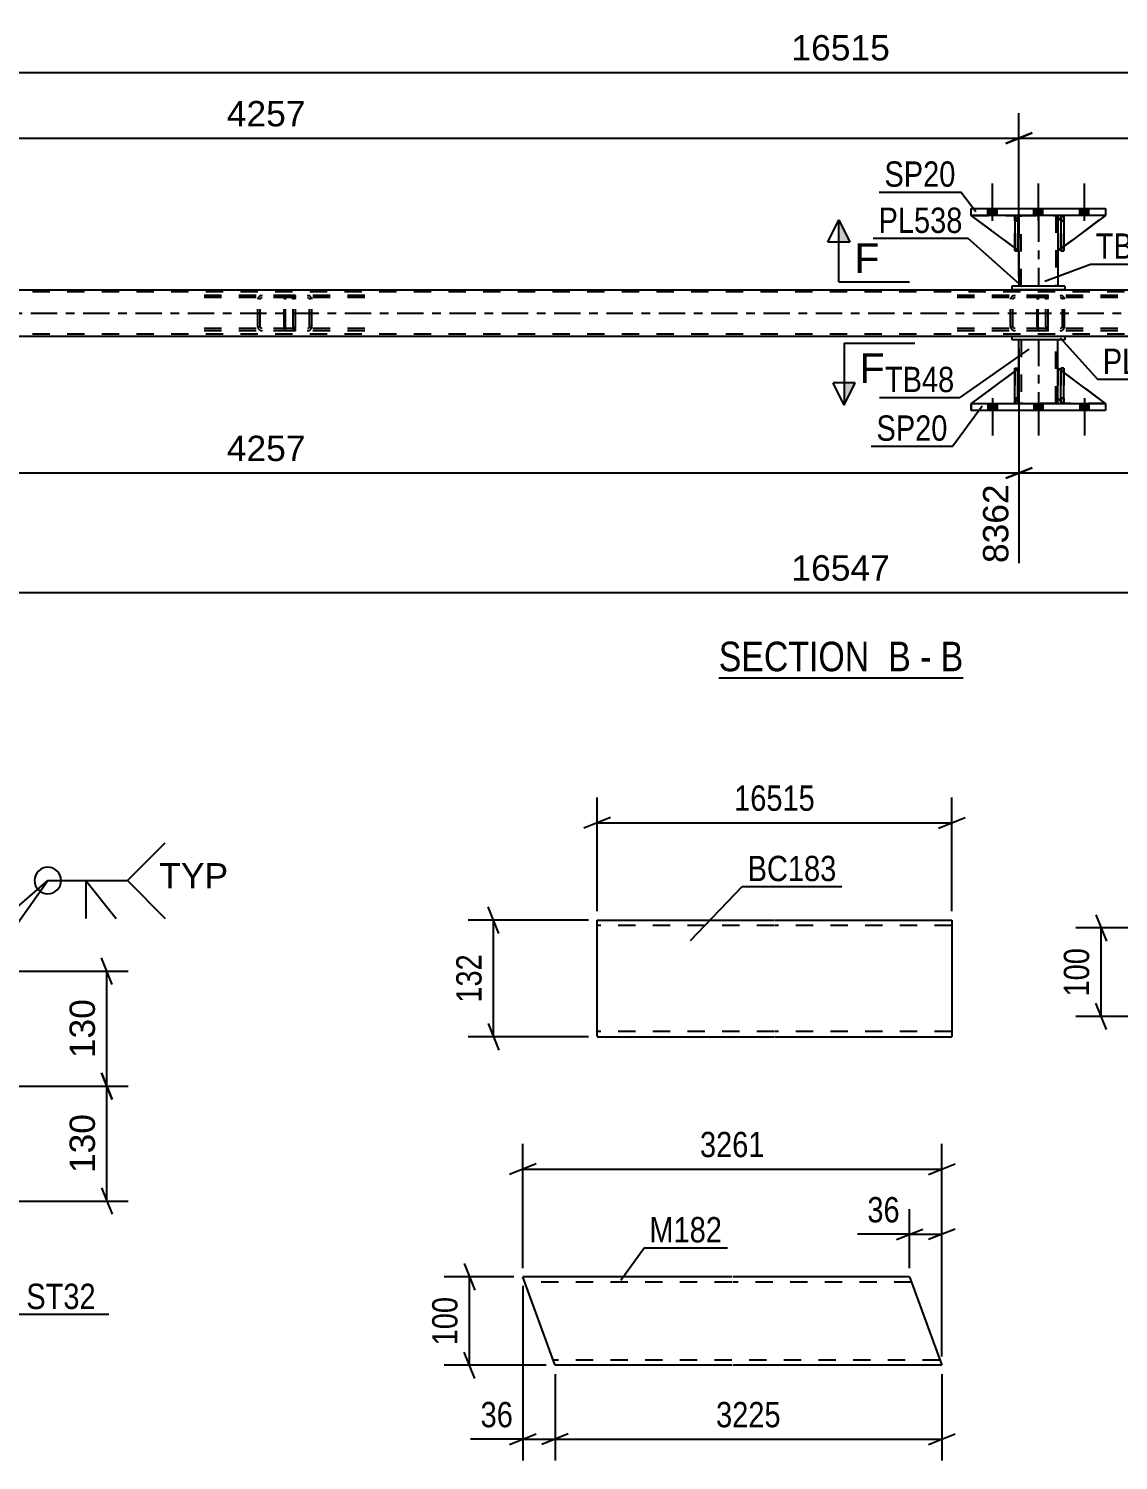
# Model space of a CAD drawing. Header units: millimetres. Extents: x 0 to 841, y 0 to 594.
# Drawn here: x 310.6 to 433.8, y 98.9 to 260.9 of the extents above; entities that cross this region are included whole.
import ezdxf

# ---------------------------------------------------------------- set-up
doc = ezdxf.new("R2010")
doc.units = ezdxf.units.MM
doc.linetypes.add('DXK_LINE_DOT2', pattern=[3.9198, 1.9599, -1.9599])
doc.linetypes.add('DXK_LINE_DOT3', pattern=[5.9187, 2.979, -0.9799, 0.9799, -0.9799])
doc.styles.add('Arial', font='ARIAL.TTF', dxfattribs={"height": 0.2})
doc.styles.add('Arial Narrow', font='ARIALN.TTF', dxfattribs={"height": 0.2})

# ---------------------------------------------------------------- blocks, each defined once
blk = doc.blocks.new('Unknown-317311778-17 - 4224')
at = {"color": 6, "linetype": 'Continuous'}
blk.add_line((388.64, 187.47), (416.29, 187.47), dxfattribs=at)
at = {"color": 0, "linetype": 'Continuous'}
for points in [[(406.75, 188.22), (406.75, 191.72), (388.64, 191.72), (388.64, 188.22)], [(410.36, 188.22), (410.36, 191.72), (407.8, 191.72), (407.8, 188.22)], [(412.68, 188.22), (412.68, 191.72), (411.41, 191.72), (411.41, 188.22)], [(416.29, 188.22), (416.29, 191.72), (413.73, 191.72), (413.73, 188.22)]]:
    blk.add_wipeout(points, dxfattribs=at)
at = {"color": 7, "linetype": 'Continuous', "style": 'Arial Narrow'}
for s, p in [('SECTION ', (388.64, 188.22)), ('B', (407.8, 188.22)), ('B', (413.73, 188.22)), ('-', (411.41, 188.22))]:
    blk.add_text(s, height=3.34, dxfattribs=at).set_placement(p)
blk = doc.blocks.new('Part-317311778-7135 - 7129')
at = {"color": 2, "linetype": 'Continuous'}
for p, q in [((374.89, 146.95), (374.89, 160.06)), ((374.89, 160.06), (394.89, 160.06)), ((394.99, 160.06), (414.99, 160.06)), ((414.99, 160.06), (414.99, 146.86)), ((374.89, 146.95), (374.89, 146.86)), ((374.89, 146.86), (394.89, 146.86)), ((394.99, 146.86), (414.99, 146.86))]:
    blk.add_line(p, q, dxfattribs=at)
at = {"color": 7, "linetype": 'DXK_LINE_DOT2'}
for p, q in [((394.89, 159.46), (374.89, 159.46)), ((414.99, 159.46), (394.99, 159.46)), ((414.99, 159.97), (414.99, 160.06)), ((374.89, 147.46), (374.89, 147.5)), ((394.89, 147.46), (374.89, 147.46)), ((414.99, 147.46), (394.99, 147.46)), ((414.99, 147.46), (414.99, 147.5))]:
    blk.add_line(p, q, dxfattribs=at)
blk = doc.blocks.new('Part-317311778-4386 - 4224')
at = {"color": 2, "linetype": 'Continuous'}
for p, q in [((422.13, 218.51), (422.13, 222.51)), ((422.13, 222.51), (422.45, 222.51)), ((422.45, 218.51), (422.45, 222.51)), ((422.13, 218.51), (422.13, 218.51)), ((422.45, 218.51), (422.13, 218.51))]:
    blk.add_line(p, q, dxfattribs=at)
at = {"color": 7, "linetype": 'DXK_LINE_DOT2'}
for p, q in [((422.13, 222.51), (422.13, 219.11)), ((422.45, 219.11), (422.45, 222.51)), ((422.13, 219.11), (422.13, 218.51)), ((422.13, 219.11), (422.45, 219.11)), ((422.45, 218.51), (422.45, 219.11)), ((422.13, 218.51), (422.13, 218.51)), ((422.13, 218.51), (422.13, 218.51)), ((422.45, 218.51), (422.45, 218.51))]:
    blk.add_line(p, q, dxfattribs=at)
blk = doc.blocks.new('Bolt-317311778-4245 - 4224')
at = {"linetype": 'Continuous'}
for points in [[(420.1, 240.59), (419.06, 240.59), (419.06, 239.79), (420.1, 239.79)], [(420.1, 240.59), (419.06, 240.59), (419.06, 239.79), (420.1, 239.79)], [(420.1, 240.59), (419.06, 240.59), (419.06, 239.79), (420.1, 239.79)], [(425.3, 240.59), (424.26, 240.59), (424.26, 239.79), (425.3, 239.79)], [(425.3, 240.59), (424.26, 240.59), (424.26, 239.79), (425.3, 239.79)], [(430.5, 240.59), (429.46, 240.59), (429.46, 239.79), (430.5, 239.79)], [(430.5, 240.59), (429.46, 240.59), (429.46, 239.79), (430.5, 239.79)], [(430.5, 240.59), (429.46, 240.59), (429.46, 239.79), (430.5, 239.79)]]:
    blk.add_hatch(color=1, dxfattribs=at).paths.add_polyline_path(points)
at = {"color": 1, "linetype": 'Continuous'}
for p, q in [((419.58, 239.19), (419.58, 243.39)), ((419.58, 239.19), (419.58, 243.39)), ((419.58, 239.19), (419.58, 243.39)), ((424.78, 239.19), (424.78, 243.39)), ((424.78, 239.19), (424.78, 243.39)), ((429.98, 239.19), (429.98, 243.39)), ((429.98, 239.19), (429.98, 243.39)), ((429.98, 239.19), (429.98, 243.39)), ((419.06, 239.79), (419.06, 240.59)), ((419.06, 239.79), (419.06, 240.59)), ((419.06, 239.79), (419.06, 240.59)), ((420.1, 239.79), (420.1, 240.59)), ((420.1, 239.79), (420.1, 240.59)), ((420.1, 239.79), (420.1, 240.59)), ((424.26, 239.79), (424.26, 240.59)), ((424.26, 239.79), (424.26, 240.59)), ((425.3, 239.79), (425.3, 240.59)), ((425.3, 239.79), (425.3, 240.59)), ((429.46, 239.79), (429.46, 240.59)), ((429.46, 239.79), (429.46, 240.59)), ((429.46, 239.79), (429.46, 240.59)), ((430.5, 239.79), (430.5, 240.59)), ((430.5, 239.79), (430.5, 240.59)), ((430.5, 239.79), (430.5, 240.59))]:
    blk.add_line(p, q, dxfattribs=at)
blk = doc.blocks.new('Part-317311778-4478 - 4224')
at = {"color": 2, "linetype": 'Continuous'}
for p, q in [((115.52, 231.39), (689.3, 231.39)), ((421.78, 226.11), (257.51, 226.11)), ((592.05, 226.11), (427.78, 226.11))]:
    blk.add_line(p, q, dxfattribs=at)
at = {"color": 7, "linetype": 'DXK_LINE_DOT2'}
for p, q in [((689.3, 231.15), (115.52, 231.15)), ((689.3, 226.35), (115.52, 226.35)), ((427.78, 226.11), (421.78, 226.11))]:
    blk.add_line(p, q, dxfattribs=at)
at = {"color": 7, "linetype": 'DXK_LINE_DOT3'}
blk.add_line((115.52, 228.75), (689.3, 228.75), dxfattribs=at)
blk = doc.blocks.new('Bolt-317311778-4244 - 4224')
at = {"linetype": 'Continuous'}
for points in [[(419.06, 217.71), (420.1, 217.71), (420.1, 218.51), (419.06, 218.51)], [(419.06, 217.71), (420.1, 217.71), (420.1, 218.51), (419.06, 218.51)], [(419.06, 217.71), (420.1, 217.71), (420.1, 218.51), (419.06, 218.51)], [(424.26, 217.71), (425.3, 217.71), (425.3, 218.51), (424.26, 218.51)], [(424.26, 217.71), (425.3, 217.71), (425.3, 218.51), (424.26, 218.51)], [(429.46, 217.71), (430.5, 217.71), (430.5, 218.51), (429.46, 218.51)], [(429.46, 217.71), (430.5, 217.71), (430.5, 218.51), (429.46, 218.51)], [(429.46, 217.71), (430.5, 217.71), (430.5, 218.51), (429.46, 218.51)]]:
    blk.add_hatch(color=1, dxfattribs=at).paths.add_polyline_path(points)
at = {"color": 1, "linetype": 'Continuous'}
for p, q in [((419.58, 219.11), (419.58, 214.91)), ((419.58, 219.11), (419.58, 214.91)), ((419.58, 219.11), (419.58, 214.91)), ((424.78, 219.11), (424.78, 214.91)), ((424.78, 219.11), (424.78, 214.91)), ((429.98, 219.11), (429.98, 214.91)), ((429.98, 219.11), (429.98, 214.91)), ((429.98, 219.11), (429.98, 214.91)), ((419.06, 218.51), (419.06, 217.71)), ((419.06, 218.51), (419.06, 217.71)), ((419.06, 218.51), (419.06, 217.71)), ((420.1, 218.51), (420.1, 217.71)), ((420.1, 218.51), (420.1, 217.71)), ((420.1, 218.51), (420.1, 217.71)), ((424.26, 218.51), (424.26, 217.71)), ((424.26, 218.51), (424.26, 217.71)), ((425.3, 218.51), (425.3, 217.71)), ((425.3, 218.51), (425.3, 217.71)), ((429.46, 218.51), (429.46, 217.71)), ((429.46, 218.51), (429.46, 217.71)), ((429.46, 218.51), (429.46, 217.71)), ((430.5, 218.51), (430.5, 217.71)), ((430.5, 218.51), (430.5, 217.71)), ((430.5, 218.51), (430.5, 217.71))]:
    blk.add_line(p, q, dxfattribs=at)
blk = doc.blocks.new('Part-317311778-4468 - 4224')
at = {"color": 2, "linetype": 'Continuous'}
for p, q in [((422.58, 222.51), (422.58, 225.71)), ((426.98, 222.51), (426.98, 225.71)), ((422.58, 218.51), (422.58, 219.11)), ((426.98, 218.51), (426.98, 219.11))]:
    blk.add_line(p, q, dxfattribs=at)
at = {"color": 7, "linetype": 'DXK_LINE_DOT2'}
for p, q in [((426.98, 225.71), (422.58, 225.71)), ((422.82, 225.71), (422.82, 218.51)), ((426.74, 218.51), (426.74, 225.71)), ((422.58, 218.51), (422.58, 222.51)), ((426.98, 222.51), (426.98, 218.51)), ((426.98, 218.51), (422.58, 218.51))]:
    blk.add_line(p, q, dxfattribs=at)
at = {"color": 7, "linetype": 'DXK_LINE_DOT3'}
blk.add_line((424.78, 225.71), (424.78, 218.51), dxfattribs=at)
blk = doc.blocks.new('Part-317311778-4339 - 4224')
at = {"color": 7, "linetype": 'DXK_LINE_DOT2'}
for p, q in [((339.52, 230.45), (339.5, 230.27)), ((339.5, 227.23), (339.5, 230.27)), ((339.58, 230.61), (339.52, 230.45)), ((339.67, 230.71), (339.58, 230.61)), ((339.64, 230.27), (339.65, 230.36)), ((339.64, 227.23), (339.64, 230.27)), ((339.65, 230.36), (339.68, 230.44)), ((339.77, 230.75), (339.67, 230.71)), ((339.68, 230.44), (339.72, 230.49)), ((339.72, 230.49), (339.77, 230.51)), ((348.63, 230.75), (339.77, 230.75)), ((348.63, 230.51), (339.77, 230.51)), ((340.76, 230.51), (340.76, 230.75)), ((342.3, 230.71), (342.11, 230.75)), ((342.11, 230.51), (342.2, 230.49)), ((342.2, 230.49), (342.28, 230.44)), ((342.28, 230.44), (342.34, 230.36)), ((342.34, 230.36), (342.36, 230.27)), ((342.36, 227.23), (342.36, 230.27)), ((342.61, 230.27), (342.57, 230.45)), ((342.61, 227.23), (342.61, 230.27)), ((339.5, 227.23), (339.52, 227.04)), ((339.52, 227.04), (339.58, 226.89)), ((339.58, 226.89), (339.67, 226.78)), ((339.65, 227.14), (339.64, 227.23)), ((339.68, 227.06), (339.65, 227.14)), ((339.72, 227.01), (339.68, 227.06)), ((339.77, 226.99), (339.72, 227.01)), ((348.63, 226.99), (339.77, 226.99)), ((340.76, 226.75), (340.76, 226.99)), ((342.2, 227.01), (342.11, 226.99)), ((342.28, 227.06), (342.2, 227.01)), ((342.34, 227.14), (342.28, 227.06)), ((342.36, 227.23), (342.34, 227.14)), ((342.57, 227.04), (342.61, 227.23)), ((339.67, 226.78), (339.77, 226.75)), ((348.63, 226.75), (339.77, 226.75)), ((342.11, 226.75), (342.3, 226.78))]:
    blk.add_line(p, q, dxfattribs=at)
for centre, start, end in [((342.12, 230.25), 23.8494, 68.8059), ((342.12, 227.24), 291.1941, 336.1506)]:
    blk.add_arc(centre, 0.492, start, end, dxfattribs=at)
blk = doc.blocks.new('Part-317311778-4340 - 4224')
at = {"color": 7, "linetype": 'DXK_LINE_DOT2'}
for p, q in [((424.66, 230.45), (424.63, 230.27)), ((424.63, 227.23), (424.63, 230.27)), ((424.71, 230.61), (424.66, 230.45)), ((424.8, 230.71), (424.71, 230.61)), ((424.77, 230.27), (424.78, 230.36)), ((424.77, 227.23), (424.77, 230.27)), ((424.78, 230.36), (424.81, 230.44)), ((424.91, 230.75), (424.8, 230.71)), ((424.81, 230.44), (424.85, 230.49)), ((424.85, 230.49), (424.91, 230.51)), ((433.76, 230.75), (424.91, 230.75)), ((433.76, 230.51), (424.91, 230.51)), ((425.9, 230.51), (425.9, 230.75)), ((427.43, 230.71), (427.24, 230.75)), ((427.24, 230.51), (427.34, 230.49)), ((427.34, 230.49), (427.42, 230.44)), ((427.42, 230.44), (427.47, 230.36)), ((427.47, 230.36), (427.49, 230.27)), ((427.49, 227.23), (427.49, 230.27)), ((427.74, 230.27), (427.7, 230.45)), ((427.74, 227.23), (427.74, 230.27)), ((424.63, 227.23), (424.66, 227.04)), ((424.66, 227.04), (424.71, 226.89)), ((424.71, 226.89), (424.8, 226.78)), ((424.78, 227.14), (424.77, 227.23)), ((424.81, 227.06), (424.78, 227.14)), ((424.85, 227.01), (424.81, 227.06)), ((424.91, 226.99), (424.85, 227.01)), ((433.76, 226.99), (424.91, 226.99)), ((425.9, 226.75), (425.9, 226.99)), ((427.34, 227.01), (427.24, 226.99)), ((427.42, 227.06), (427.34, 227.01)), ((427.47, 227.14), (427.42, 227.06)), ((427.49, 227.23), (427.47, 227.14)), ((427.7, 227.04), (427.74, 227.23)), ((424.8, 226.78), (424.91, 226.75)), ((433.76, 226.75), (424.91, 226.75)), ((427.24, 226.75), (427.43, 226.78))]:
    blk.add_line(p, q, dxfattribs=at)
for centre, start, end in [((427.25, 230.25), 23.8494, 68.8059), ((427.25, 227.24), 291.1941, 336.1506)]:
    blk.add_arc(centre, 0.492, start, end, dxfattribs=at)
blk = doc.blocks.new('Part-317311778-4280 - 4224')
at = {"color": 2, "linetype": 'Continuous'}
for p, q in [((427.65, 239.79), (427.33, 239.79)), ((427.33, 239.79), (427.33, 235.79)), ((427.65, 239.79), (427.65, 239.79)), ((427.65, 239.79), (427.65, 235.79)), ((427.65, 235.79), (427.33, 235.79))]:
    blk.add_line(p, q, dxfattribs=at)
at = {"color": 7, "linetype": 'DXK_LINE_DOT2'}
for p, q in [((427.33, 239.79), (427.33, 239.19)), ((427.33, 239.79), (427.33, 239.79)), ((427.65, 239.19), (427.65, 239.79)), ((427.65, 239.79), (427.65, 239.79)), ((427.65, 239.19), (427.33, 239.19)), ((427.33, 239.19), (427.33, 235.79)), ((427.65, 235.79), (427.65, 239.19))]:
    blk.add_line(p, q, dxfattribs=at)
blk = doc.blocks.new('Part-317311778-4281 - 4224')
at = {"color": 2, "linetype": 'Continuous'}
for p, q in [((422.45, 239.79), (422.13, 239.79)), ((422.13, 239.79), (422.13, 235.79)), ((422.45, 239.79), (422.45, 239.79)), ((422.45, 239.79), (422.45, 235.79)), ((422.45, 235.79), (422.13, 235.79))]:
    blk.add_line(p, q, dxfattribs=at)
at = {"color": 7, "linetype": 'DXK_LINE_DOT2'}
for p, q in [((422.13, 239.79), (422.13, 239.19)), ((422.13, 239.79), (422.13, 239.79)), ((422.45, 239.19), (422.45, 239.79)), ((422.45, 239.79), (422.45, 239.79)), ((422.45, 239.19), (422.13, 239.19)), ((422.13, 239.19), (422.13, 235.79)), ((422.45, 235.79), (422.45, 239.19))]:
    blk.add_line(p, q, dxfattribs=at)
blk = doc.blocks.new('Part-317311778-4286 - 4224')
at = {"color": 2, "linetype": 'Continuous'}
for p, q in [((417.18, 218.51), (432.38, 218.51)), ((417.18, 218.51), (417.18, 217.71)), ((432.38, 217.71), (417.18, 217.71)), ((432.38, 218.51), (432.38, 217.71))]:
    blk.add_line(p, q, dxfattribs=at)
at = {"color": 7, "linetype": 'DXK_LINE_DOT2'}
for p, q in [((417.18, 217.71), (417.18, 218.51)), ((432.38, 218.51), (432.38, 217.71))]:
    blk.add_line(p, q, dxfattribs=at)
blk = doc.blocks.new('Part-317311778-4291 - 4224')
at = {"color": 2, "linetype": 'Continuous'}
for p, q in [((417.18, 239.79), (417.18, 240.59)), ((417.18, 240.59), (432.38, 240.59)), ((432.38, 239.79), (417.18, 239.79)), ((432.38, 240.59), (432.38, 239.79))]:
    blk.add_line(p, q, dxfattribs=at)
blk = doc.blocks.new('Part-317311778-4472 - 4224')
at = {"color": 7, "linetype": 'DXK_LINE_DOT2'}
for p, q in [((427.58, 239.79), (427.33, 239.54)), ((432.38, 239.79), (427.58, 239.79)), ((432.38, 239.79), (432.38, 239.79)), ((432.38, 239.79), (432.38, 239.79)), ((427.65, 236.29), (427.33, 236.05))]:
    blk.add_line(p, q, dxfattribs=at)
at = {"color": 2, "linetype": 'Continuous'}
for p, q in [((432.38, 239.79), (427.65, 236.29)), ((427.33, 239.54), (426.98, 239.19)), ((426.98, 239.19), (426.98, 235.79)), ((426.98, 235.79), (427.33, 236.05))]:
    blk.add_line(p, q, dxfattribs=at)
blk = doc.blocks.new('Part-317311778-4300 - 4224')
at = {"color": 7, "linetype": 'DXK_LINE_DOT2'}
for p, q in [((425.39, 230.75), (414.53, 230.75)), ((425.39, 230.51), (414.53, 230.51)), ((421.68, 230.45), (421.64, 230.27)), ((421.64, 227.23), (421.64, 230.27)), ((421.9, 230.27), (421.92, 230.36)), ((421.9, 227.23), (421.9, 230.27)), ((421.92, 230.36), (421.97, 230.44)), ((422.15, 230.75), (421.96, 230.71)), ((421.97, 230.44), (422.05, 230.49)), ((422.05, 230.49), (422.15, 230.51)), ((425.58, 230.71), (425.39, 230.75)), ((425.39, 230.51), (425.48, 230.49)), ((425.48, 230.49), (425.57, 230.44)), ((425.57, 230.44), (425.62, 230.36)), ((425.62, 230.36), (425.64, 230.27)), ((425.64, 227.23), (425.64, 230.27)), ((425.9, 230.27), (425.86, 230.45)), ((425.9, 227.23), (425.9, 230.27)), ((425.39, 226.99), (414.53, 226.99)), ((421.64, 227.23), (421.68, 227.04)), ((421.92, 227.14), (421.9, 227.23)), ((421.97, 227.06), (421.92, 227.14)), ((422.05, 227.01), (421.97, 227.06)), ((422.15, 226.99), (422.05, 227.01)), ((425.48, 227.01), (425.39, 226.99)), ((425.57, 227.06), (425.48, 227.01)), ((425.62, 227.14), (425.57, 227.06)), ((425.64, 227.23), (425.62, 227.14)), ((425.86, 227.04), (425.9, 227.23)), ((425.39, 226.75), (414.53, 226.75)), ((421.96, 226.78), (422.15, 226.75)), ((425.39, 226.75), (425.58, 226.78))]:
    blk.add_line(p, q, dxfattribs=at)
for centre, start, end in [((422.13, 230.25), 110.7583, 155.6801), ((425.41, 230.25), 24.3199, 69.2417), ((422.13, 227.25), 204.3199, 249.2417), ((425.41, 227.25), 290.7583, 335.6801)]:
    blk.add_arc(centre, 0.496, start, end, dxfattribs=at)
blk = doc.blocks.new('Part-317311778-4301 - 4224')
at = {"color": 7, "linetype": 'DXK_LINE_DOT2'}
for p, q in [((340.25, 230.75), (329.4, 230.75)), ((340.25, 230.51), (329.4, 230.51)), ((336.55, 230.45), (336.51, 230.27)), ((336.51, 227.23), (336.51, 230.27)), ((336.76, 230.27), (336.78, 230.36)), ((336.76, 227.23), (336.76, 230.27)), ((336.78, 230.36), (336.84, 230.44)), ((337.02, 230.75), (336.82, 230.71)), ((336.84, 230.44), (336.92, 230.49)), ((336.92, 230.49), (337.02, 230.51)), ((340.45, 230.71), (340.25, 230.75)), ((340.25, 230.51), (340.35, 230.49)), ((340.35, 230.49), (340.43, 230.44)), ((340.43, 230.44), (340.49, 230.36)), ((340.49, 230.36), (340.51, 230.27)), ((340.51, 227.23), (340.51, 230.27)), ((340.76, 230.27), (340.72, 230.45)), ((340.76, 227.23), (340.76, 230.27)), ((340.25, 226.99), (329.4, 226.99)), ((336.51, 227.23), (336.55, 227.04)), ((336.78, 227.14), (336.76, 227.23)), ((336.84, 227.06), (336.78, 227.14)), ((336.92, 227.01), (336.84, 227.06)), ((337.02, 226.99), (336.92, 227.01)), ((340.35, 227.01), (340.25, 226.99)), ((340.43, 227.06), (340.35, 227.01)), ((340.49, 227.14), (340.43, 227.06)), ((340.51, 227.23), (340.49, 227.14)), ((340.72, 227.04), (340.76, 227.23)), ((340.25, 226.75), (329.4, 226.75)), ((336.82, 226.78), (337.02, 226.75)), ((340.25, 226.75), (340.45, 226.78))]:
    blk.add_line(p, q, dxfattribs=at)
for centre, start, end in [((337, 230.25), 110.7583, 155.6801), ((340.27, 230.25), 24.3199, 69.2417), ((337, 227.25), 204.3199, 249.2417), ((340.27, 227.25), 290.7583, 335.6801)]:
    blk.add_arc(centre, 0.496, start, end, dxfattribs=at)
blk = doc.blocks.new('Part-317311778-4304 - 4224')
at = {"color": 7, "linetype": 'DXK_LINE_DOT2'}
for p, q in [((426.98, 219.11), (426.98, 222.51)), ((426.98, 222.51), (432.38, 218.51)), ((427.58, 218.51), (426.98, 219.11)), ((432.38, 218.51), (427.58, 218.51))]:
    blk.add_line(p, q, dxfattribs=at)
blk = doc.blocks.new('Part-317311778-4432 - 4224')
at = {"color": 7, "linetype": 'DXK_LINE_DOT2'}
for p, q in [((422.58, 222.51), (417.18, 218.51)), ((422.58, 219.11), (422.58, 222.51)), ((422.58, 222.51), (422.58, 219.11)), ((421.98, 218.51), (422.58, 219.11)), ((422.58, 219.11), (421.98, 218.51)), ((422.58, 219.11), (422.58, 219.11)), ((417.18, 218.51), (421.98, 218.51))]:
    blk.add_line(p, q, dxfattribs=at)
blk = doc.blocks.new('Part-317311778-4319 - 4224')
at = {"color": 2, "linetype": 'Continuous'}
for p, q in [((422.58, 239.79), (422.58, 239.19)), ((426.98, 239.79), (426.98, 239.19)), ((422.58, 235.79), (422.58, 231.79)), ((426.98, 235.79), (426.98, 231.79))]:
    blk.add_line(p, q, dxfattribs=at)
at = {"color": 7, "linetype": 'DXK_LINE_DOT2'}
for p, q in [((422.58, 239.79), (426.98, 239.79)), ((422.82, 231.79), (422.82, 239.79)), ((426.74, 239.79), (426.74, 231.79)), ((422.58, 239.19), (422.58, 235.79)), ((426.98, 239.19), (426.98, 235.79)), ((426.98, 231.79), (422.58, 231.79))]:
    blk.add_line(p, q, dxfattribs=at)
at = {"color": 7, "linetype": 'DXK_LINE_DOT3'}
blk.add_line((424.78, 239.79), (424.78, 231.79), dxfattribs=at)
blk = doc.blocks.new('Part-317311778-4387 - 4224')
at = {"color": 7, "linetype": 'DXK_LINE_DOT2'}
for p, q in [((427.65, 222.51), (427.33, 222.51)), ((427.33, 219.11), (427.33, 222.51)), ((427.33, 222.51), (427.33, 218.51)), ((427.65, 222.51), (427.65, 219.11)), ((427.65, 218.51), (427.65, 222.51)), ((427.65, 219.11), (427.33, 219.11)), ((427.33, 218.51), (427.33, 219.11)), ((427.65, 219.11), (427.65, 218.51)), ((427.65, 218.51), (427.33, 218.51)), ((427.65, 218.51), (427.65, 218.51))]:
    blk.add_line(p, q, dxfattribs=at)
blk = doc.blocks.new('Part-317311778-4458 - 4224')
at = {"color": 2, "linetype": 'Continuous'}
for p, q in [((427.78, 231.79), (421.78, 231.79)), ((421.78, 231.79), (421.78, 231.39)), ((427.78, 231.79), (427.78, 231.39)), ((427.78, 231.39), (421.78, 231.39))]:
    blk.add_line(p, q, dxfattribs=at)
blk = doc.blocks.new('Part-317311778-4388 - 4224')
at = {"color": 7, "linetype": 'DXK_LINE_DOT2'}
for p, q in [((422.13, 222.51), (422.45, 222.51)), ((422.13, 219.11), (422.13, 222.51)), ((422.13, 222.51), (422.13, 218.51)), ((422.45, 222.51), (422.45, 219.11)), ((422.45, 218.51), (422.45, 222.41)), ((422.45, 219.11), (422.13, 219.11)), ((422.13, 218.51), (422.13, 219.11)), ((422.45, 219.11), (422.45, 218.51)), ((422.45, 218.51), (422.13, 218.51)), ((422.45, 218.51), (422.45, 218.51))]:
    blk.add_line(p, q, dxfattribs=at)
blk = doc.blocks.new('Part-317311778-4389 - 4224')
at = {"color": 2, "linetype": 'Continuous'}
for p, q in [((422.13, 222.18), (417.18, 218.51)), ((422.58, 222.51), (422.45, 222.41)), ((422.58, 219.11), (422.58, 222.51)), ((422.58, 219.11), (422.45, 218.98)), ((422.58, 219.11), (422.58, 219.11)), ((422.13, 218.66), (421.98, 218.51))]:
    blk.add_line(p, q, dxfattribs=at)
at = {"color": 7, "linetype": 'DXK_LINE_DOT2'}
for p, q in [((422.45, 222.41), (422.13, 222.18)), ((422.58, 219.11), (422.58, 222.51)), ((422.58, 219.11), (421.98, 218.51)), ((422.45, 218.98), (422.13, 218.66)), ((417.18, 218.51), (417.18, 218.51)), ((417.18, 218.51), (421.98, 218.51))]:
    blk.add_line(p, q, dxfattribs=at)
blk = doc.blocks.new('Part-317311778-4433 - 4224')
at = {"color": 2, "linetype": 'Continuous'}
for p, q in [((426.98, 219.11), (426.98, 222.51)), ((426.98, 222.51), (427.33, 222.25)), ((432.38, 218.51), (427.65, 222.01)), ((427.33, 218.75), (426.98, 219.11))]:
    blk.add_line(p, q, dxfattribs=at)
at = {"color": 7, "linetype": 'DXK_LINE_DOT2'}
for p, q in [((427.65, 222.01), (427.33, 222.25)), ((427.33, 218.75), (427.58, 218.51)), ((427.58, 218.51), (432.38, 218.51))]:
    blk.add_line(p, q, dxfattribs=at)
blk = doc.blocks.new('Part-317311778-4463 - 4224')
at = {"color": 2, "linetype": 'Continuous'}
for p, q in [((427.78, 226.11), (421.78, 226.11)), ((421.78, 226.11), (421.78, 225.71)), ((427.78, 225.71), (421.78, 225.71)), ((427.78, 226.11), (427.78, 225.71))]:
    blk.add_line(p, q, dxfattribs=at)
blk = doc.blocks.new('Part-317311778-4469 - 4224')
at = {"color": 2, "linetype": 'Continuous'}
for p, q in [((427.33, 218.51), (427.33, 222.51)), ((427.33, 222.51), (427.65, 222.51)), ((427.65, 218.51), (427.65, 222.51)), ((427.33, 218.51), (427.33, 218.51)), ((427.65, 218.51), (427.33, 218.51))]:
    blk.add_line(p, q, dxfattribs=at)
at = {"color": 7, "linetype": 'DXK_LINE_DOT2'}
for p, q in [((427.33, 222.51), (427.33, 219.11)), ((427.65, 219.11), (427.65, 222.51)), ((427.33, 219.11), (427.33, 218.51)), ((427.33, 219.11), (427.65, 219.11)), ((427.65, 218.51), (427.65, 219.11)), ((427.33, 218.51), (427.33, 218.51)), ((427.33, 218.51), (427.33, 218.51)), ((427.65, 218.51), (427.65, 218.51))]:
    blk.add_line(p, q, dxfattribs=at)
blk = doc.blocks.new('Part-317311778-4470 - 4224')
at = {"color": 2, "linetype": 'Continuous'}
for p, q in [((422.13, 236.12), (417.18, 239.79)), ((422.13, 239.64), (421.98, 239.79)), ((422.58, 239.19), (422.45, 239.32)), ((422.58, 239.19), (422.58, 239.19)), ((422.58, 235.79), (422.58, 239.19)), ((422.45, 235.88), (422.58, 235.79)), ((422.58, 235.79), (422.58, 235.79))]:
    blk.add_line(p, q, dxfattribs=at)
at = {"color": 7, "linetype": 'DXK_LINE_DOT2'}
for p, q in [((421.98, 239.79), (417.18, 239.79)), ((417.18, 239.79), (417.18, 239.79)), ((421.98, 239.79), (422.58, 239.19)), ((422.45, 239.32), (422.13, 239.64)), ((422.58, 239.19), (422.58, 235.79)), ((422.45, 235.88), (422.13, 236.12))]:
    blk.add_line(p, q, dxfattribs=at)
blk = doc.blocks.new('Part-317311778-4471 - 4224')
at = {"color": 7, "linetype": 'DXK_LINE_DOT2'}
for p, q in [((422.58, 235.79), (417.18, 239.79)), ((417.18, 239.79), (421.98, 239.79)), ((421.98, 239.79), (422.58, 239.19)), ((422.58, 239.19), (421.98, 239.79)), ((422.58, 239.19), (422.58, 235.79)), ((422.58, 239.19), (422.58, 239.19)), ((422.58, 239.19), (422.58, 235.79))]:
    blk.add_line(p, q, dxfattribs=at)
blk = doc.blocks.new('Part-317311778-4473 - 4224')
at = {"color": 7, "linetype": 'DXK_LINE_DOT2'}
for p, q in [((427.58, 239.79), (426.98, 239.19)), ((426.98, 235.79), (432.38, 239.79)), ((432.38, 239.79), (427.58, 239.79)), ((426.98, 239.19), (426.98, 235.79))]:
    blk.add_line(p, q, dxfattribs=at)
blk = doc.blocks.new('Part-317311778-4488 - 4224')
at = {"color": 7, "linetype": 'DXK_LINE_DOT2'}
for p, q in [((427.33, 239.19), (427.33, 239.79)), ((427.33, 239.79), (427.33, 239.79)), ((427.33, 239.79), (427.33, 235.79)), ((427.33, 239.79), (427.65, 239.79)), ((427.65, 239.79), (427.65, 239.19)), ((427.65, 235.79), (427.65, 239.79)), ((427.33, 235.79), (427.33, 239.19)), ((427.33, 239.19), (427.65, 239.19)), ((427.65, 239.19), (427.65, 235.79)), ((427.33, 235.79), (427.65, 235.79))]:
    blk.add_line(p, q, dxfattribs=at)
blk = doc.blocks.new('Part-317311778-4489 - 4224')
at = {"color": 7, "linetype": 'DXK_LINE_DOT2'}
for p, q in [((422.13, 239.19), (422.13, 239.79)), ((422.13, 239.79), (422.13, 239.79)), ((422.13, 239.79), (422.13, 235.79)), ((422.13, 239.79), (422.45, 239.79)), ((422.45, 239.79), (422.45, 239.19)), ((422.45, 235.79), (422.45, 239.79)), ((422.13, 235.79), (422.13, 239.19)), ((422.13, 239.19), (422.45, 239.19)), ((422.45, 239.19), (422.45, 235.79)), ((422.13, 235.79), (422.45, 235.79))]:
    blk.add_line(p, q, dxfattribs=at)
blk = doc.blocks.new('Part-317311778-5521 - 5515')
at = {"color": 2, "linetype": 'Continuous'}
for p, q in [((390.12, 119.69), (366.48, 119.69)), ((370.09, 109.78), (366.48, 119.69)), ((410.22, 119.69), (390.22, 119.69)), ((410.22, 119.69), (413.86, 109.69)), ((370.12, 109.69), (370.09, 109.78)), ((390.12, 109.69), (370.12, 109.69)), ((413.86, 109.69), (390.22, 109.69))]:
    blk.add_line(p, q, dxfattribs=at)
at = {"color": 7, "linetype": 'DXK_LINE_DOT2'}
for p, q in [((390.12, 119.09), (366.7, 119.09)), ((410.44, 119.09), (390.22, 119.09)), ((369.9, 110.29), (369.88, 110.34)), ((390.12, 110.29), (369.9, 110.29)), ((413.64, 110.29), (390.22, 110.29)), ((413.64, 110.29), (413.62, 110.34))]:
    blk.add_line(p, q, dxfattribs=at)
blk = doc.blocks.new('StraightDimension-317311778-5894 - 5611')
at = {"color": 7, "linetype": 'Continuous'}
for p, q in [((320.04, 139.78), (318.84, 142.78)), ((297.91, 141.28), (321.84, 141.28)), ((319.44, 128.28), (319.44, 141.28)), ((318.84, 129.78), (320.04, 126.78)), ((305.41, 128.28), (321.84, 128.28))]:
    blk.add_line(p, q, dxfattribs=at)
at = {"color": 0}
blk.add_wipeout([(318.69, 138.71), (314.49, 138.71), (314.49, 130.84), (318.69, 130.84)], dxfattribs=at)
at = {"color": 3, "style": 'Arial'}
blk.add_text('130', height=2.865, rotation=90.0002, dxfattribs=at).set_placement((318.09, 131.44))
blk = doc.blocks.new('StraightDimension-317311778-5904 - 5611')
at = {"color": 7, "linetype": 'Continuous'}
for p, q in [((320.04, 152.78), (318.84, 155.78)), ((305.41, 154.28), (321.84, 154.28)), ((319.44, 141.28), (319.44, 154.28)), ((318.84, 142.78), (320.04, 139.78)), ((297.91, 141.28), (321.84, 141.28))]:
    blk.add_line(p, q, dxfattribs=at)
at = {"color": 0}
blk.add_wipeout([(318.69, 151.71), (314.49, 151.71), (314.49, 143.84), (318.69, 143.84)], dxfattribs=at)
at = {"color": 3, "style": 'Arial'}
blk.add_text('130', height=2.865, rotation=90.0002, dxfattribs=at).set_placement((318.09, 144.44))
blk = doc.blocks.new('StraightDimension-317311778-7151 - 7129')
at = {"color": 7, "linetype": 'Continuous'}
for p, q in [((374.89, 161.06), (374.89, 173.93)), ((414.99, 161.06), (414.99, 173.93)), ((376.39, 171.68), (373.39, 170.48)), ((374.89, 171.08), (414.99, 171.08)), ((413.49, 170.48), (416.49, 171.68))]:
    blk.add_line(p, q, dxfattribs=at)
at = {"color": 0}
blk.add_wipeout([(400.11, 171.83), (400.11, 176.03), (389.77, 176.03), (389.77, 171.83)], dxfattribs=at)
at = {"color": 3, "style": 'Arial Narrow'}
blk.add_text('16515', height=2.863, dxfattribs=at).set_placement((390.37, 172.43))
blk = doc.blocks.new('StraightDimension-317311778-7140 - 7129')
at = {"color": 7, "linetype": 'Continuous'}
for p, q in [((363.76, 158.56), (362.56, 161.56)), ((373.89, 160.06), (360.31, 160.06)), ((363.16, 146.86), (363.16, 160.06)), ((362.56, 148.36), (363.76, 145.36)), ((373.89, 146.86), (360.31, 146.86))]:
    blk.add_line(p, q, dxfattribs=at)
at = {"color": 0}
blk.add_wipeout([(362.41, 156.8), (358.21, 156.8), (358.21, 150.12), (362.41, 150.12)], dxfattribs=at)
at = {"color": 3, "style": 'Arial Narrow'}
blk.add_text('132', height=2.863, rotation=90.0002, dxfattribs=at).set_placement((361.81, 150.72))
blk = doc.blocks.new('StraightDimension-317311778-4552 - 4224')
at = {"color": 7, "linetype": 'Continuous'}
blk.add_line((106.9, 255.98), (697.92, 255.98), dxfattribs=at)
at = {"color": 0}
blk.add_wipeout([(408.57, 256.73), (408.57, 260.93), (396.25, 260.93), (396.25, 256.73)], dxfattribs=at)
at = {"color": 3, "style": 'Arial'}
blk.add_text('16515', height=2.865, dxfattribs=at).set_placement((396.85, 257.33))
blk = doc.blocks.new('StraightDimension-317311778-4603 - 4224')
at = {"color": 7, "linetype": 'Continuous'}
for p, q in [((252.31, 232.79), (252.31, 251.37)), ((422.58, 232.79), (422.58, 251.37)), ((253.81, 249.12), (250.81, 247.92)), ((252.31, 248.52), (422.58, 248.52)), ((421.08, 247.92), (424.08, 249.12))]:
    blk.add_line(p, q, dxfattribs=at)
at = {"color": 0}
blk.add_wipeout([(342.49, 249.27), (342.49, 253.47), (332.4, 253.47), (332.4, 249.27)], dxfattribs=at)
at = {"color": 3, "style": 'Arial'}
blk.add_text('4257', height=2.865, dxfattribs=at).set_placement((333, 249.87))
blk = doc.blocks.new('StraightDimension-317311778-4613 - 4224')
at = {"color": 7, "linetype": 'Continuous'}
for p, q in [((422.58, 232.79), (422.58, 251.37)), ((592.85, 232.79), (592.85, 251.37)), ((424.08, 249.12), (421.08, 247.92)), ((422.58, 248.52), (592.85, 248.52)), ((591.35, 247.92), (594.35, 249.12))]:
    blk.add_line(p, q, dxfattribs=at)
at = {"color": 0}
blk.add_wipeout([(512.76, 249.27), (512.76, 253.47), (502.67, 253.47), (502.67, 249.27)], dxfattribs=at)
at = {"color": 3, "style": 'Arial'}
blk.add_text('4257', height=2.865, dxfattribs=at).set_placement((503.27, 249.87))
blk = doc.blocks.new('StraightDimension-317311778-4647 - 4224')
at = {"color": 7, "linetype": 'Continuous'}
for p, q in [((252.31, 224.71), (252.31, 200.46)), ((422.58, 224.71), (422.58, 200.46)), ((253.81, 211.25), (250.81, 210.05)), ((252.31, 210.65), (422.58, 210.65)), ((421.08, 210.05), (424.08, 211.25))]:
    blk.add_line(p, q, dxfattribs=at)
at = {"color": 0}
blk.add_wipeout([(342.49, 211.4), (342.49, 215.6), (332.4, 215.6), (332.4, 211.4)], dxfattribs=at)
at = {"color": 0, "linetype": 'Continuous'}
blk.add_wipeout([(421.98, 209.95), (417.78, 209.95), (417.78, 199.86), (421.98, 199.86)], dxfattribs=at)
at = {"color": 3, "style": 'Arial'}
blk.add_text('4257', height=2.865, dxfattribs=at).set_placement((333, 212))
at = {"color": 3, "linetype": 'Continuous', "style": 'Arial'}
blk.add_text('8362', height=2.865, rotation=90.0002, dxfattribs=at).set_placement((421.38, 200.46))
blk = doc.blocks.new('StraightDimension-317311778-4657 - 4224')
at = {"color": 7, "linetype": 'Continuous'}
for p, q in [((422.58, 224.71), (422.58, 200.46)), ((592.85, 224.71), (592.85, 198.23)), ((424.08, 211.25), (421.08, 210.05)), ((422.58, 210.65), (592.85, 210.65)), ((591.35, 210.05), (594.35, 211.25))]:
    blk.add_line(p, q, dxfattribs=at)
at = {"color": 0}
blk.add_wipeout([(512.76, 211.4), (512.76, 215.6), (502.67, 215.6), (502.67, 211.4)], dxfattribs=at)
at = {"color": 0, "linetype": 'Continuous'}
blk.add_wipeout([(592.25, 209.95), (588.05, 209.95), (588.05, 197.63), (592.25, 197.63)], dxfattribs=at)
at = {"color": 3, "style": 'Arial'}
blk.add_text('4257', height=2.865, dxfattribs=at).set_placement((503.27, 212))
at = {"color": 3, "linetype": 'Continuous', "style": 'Arial'}
blk.add_text('12618', height=2.865, rotation=90.0002, dxfattribs=at).set_placement((591.65, 198.23))
blk = doc.blocks.new('StraightDimension-317311778-4681 - 4224')
at = {"color": 7, "linetype": 'Continuous'}
blk.add_line((106.26, 197.12), (698.56, 197.12), dxfattribs=at)
at = {"color": 0}
blk.add_wipeout([(408.57, 197.87), (408.57, 202.07), (396.25, 202.07), (396.25, 197.87)], dxfattribs=at)
at = {"color": 3, "style": 'Arial'}
blk.add_text('16547', height=2.865, dxfattribs=at).set_placement((396.85, 198.47))
blk = doc.blocks.new('StraightDimension-317311778-6024 - 6004')
at = {"color": 7, "linetype": 'Continuous'}
for p, q in [((431.27, 160.67), (432.47, 157.67)), ((438.79, 159.17), (429.02, 159.17)), ((431.87, 149.17), (431.87, 159.17)), ((432.47, 147.67), (431.27, 150.67)), ((442.43, 149.17), (429.02, 149.17))]:
    blk.add_line(p, q, dxfattribs=at)
at = {"color": 0}
blk.add_wipeout([(431.12, 157.51), (426.92, 157.51), (426.92, 150.82), (431.12, 150.82)], dxfattribs=at)
at = {"color": 3, "style": 'Arial Narrow'}
blk.add_text('100', height=2.863, rotation=90.0002, dxfattribs=at).set_placement((430.52, 151.42))
blk = doc.blocks.new('StraightDimension-317311778-5592 - 5515')
at = {"color": 7, "linetype": 'Continuous'}
for p, q in [((370.12, 108.69), (370.12, 98.93)), ((413.86, 108.69), (413.86, 98.93)), ((371.62, 101.93), (368.62, 100.73)), ((370.12, 101.33), (413.86, 101.33)), ((412.36, 100.73), (415.36, 101.93))]:
    blk.add_line(p, q, dxfattribs=at)
at = {"color": 0}
blk.add_wipeout([(396.25, 102.08), (396.25, 106.28), (387.73, 106.28), (387.73, 102.08)], dxfattribs=at)
at = {"color": 3, "style": 'Arial Narrow'}
blk.add_text('3225', height=2.863, dxfattribs=at).set_placement((388.33, 102.68))
blk = doc.blocks.new('StraightDimension-317311778-5557 - 5515')
at = {"color": 7, "linetype": 'Continuous'}
for p, q in [((410.22, 120.69), (410.22, 127.36)), ((413.86, 110.69), (413.86, 127.36)), ((408.72, 123.91), (411.72, 125.11)), ((415.36, 125.11), (412.36, 123.91)), ((410.22, 124.51), (413.86, 124.51))]:
    blk.add_line(p, q, dxfattribs=at)
at = {"color": 0}
blk.add_wipeout([(409.69, 125.26), (409.69, 129.46), (404.84, 129.46), (404.84, 125.26)], dxfattribs=at)
at = {"color": 7, "linetype": 'Continuous'}
blk.add_line((410.22, 124.51), (404.31, 124.51), dxfattribs=at)
blk.add_line((410.22, 124.51), (404.31, 124.51), dxfattribs=at)
at = {"color": 3, "style": 'Arial Narrow'}
blk.add_text('36', height=2.863, dxfattribs=at).set_placement((405.44, 125.86))
blk = doc.blocks.new('StraightDimension-317311778-5524 - 5515')
at = {"color": 7, "linetype": 'Continuous'}
for p, q in [((366.48, 120.69), (366.48, 134.74)), ((413.86, 110.69), (413.86, 134.74)), ((367.98, 132.49), (364.98, 131.29)), ((366.48, 131.89), (413.86, 131.89)), ((412.36, 131.29), (415.36, 132.49))]:
    blk.add_line(p, q, dxfattribs=at)
at = {"color": 0}
blk.add_wipeout([(394.43, 132.64), (394.43, 136.84), (385.91, 136.84), (385.91, 132.64)], dxfattribs=at)
at = {"color": 3, "style": 'Arial Narrow'}
blk.add_text('3261', height=2.863, dxfattribs=at).set_placement((386.51, 133.24))
blk = doc.blocks.new('StraightDimension-317311778-5575 - 5515')
at = {"color": 7, "linetype": 'Continuous'}
for p, q in [((366.48, 118.69), (366.48, 98.93)), ((370.12, 108.69), (370.12, 98.93)), ((364.98, 100.73), (367.98, 101.93)), ((366.48, 101.33), (370.12, 101.33)), ((371.62, 101.93), (368.62, 100.73))]:
    blk.add_line(p, q, dxfattribs=at)
at = {"color": 0}
blk.add_wipeout([(365.95, 102.08), (365.95, 106.28), (361.1, 106.28), (361.1, 102.08)], dxfattribs=at)
at = {"color": 7, "linetype": 'Continuous'}
blk.add_line((366.48, 101.33), (360.57, 101.33), dxfattribs=at)
blk.add_line((366.48, 101.33), (360.57, 101.33), dxfattribs=at)
at = {"color": 3, "style": 'Arial Narrow'}
blk.add_text('36', height=2.863, dxfattribs=at).set_placement((361.7, 102.68))
blk = doc.blocks.new('StraightDimension-317311778-5535 - 5515')
at = {"color": 7, "linetype": 'Continuous'}
for p, q in [((359.84, 121.19), (361.04, 118.19)), ((365.48, 119.69), (357.59, 119.69)), ((360.44, 109.69), (360.44, 119.69)), ((361.04, 108.19), (359.84, 111.19)), ((369.12, 109.69), (357.59, 109.69))]:
    blk.add_line(p, q, dxfattribs=at)
at = {"color": 0}
blk.add_wipeout([(359.69, 118.03), (355.49, 118.03), (355.49, 111.35), (359.69, 111.35)], dxfattribs=at)
at = {"color": 3, "style": 'Arial Narrow'}
blk.add_text('100', height=2.863, rotation=90.0002, dxfattribs=at).set_placement((359.09, 111.95))
blk = doc.blocks.new('MarkSet-317311778-5993 - 5611')
at = {"color": 0}
for points in [[(309.43, 116.06), (309.43, 119.06), (305.96, 119.06), (305.96, 116.06)], [(318.18, 116.06), (318.18, 119.06), (310.33, 119.06), (310.33, 116.06)]]:
    blk.add_wipeout(points, dxfattribs=at)
for points in [[(309.43, 116.06), (309.43, 119.06), (305.96, 119.06), (305.96, 116.06)], [(318.18, 116.06), (318.18, 119.06), (310.33, 119.06), (310.33, 116.06)]]:
    blk.add_wipeout(points, dxfattribs=at)
at = {"color": 30, "linetype": 'Continuous'}
for p, q in [((297.8, 124.45), (305.36, 115.46)), ((305.36, 115.46), (319.68, 115.46))]:
    blk.add_line(p, q, dxfattribs=at)
at = {"color": 3, "style": 'Arial Narrow'}
for s, p in [('4x', (305.96, 116.06)), ('ST32', (310.33, 116.06))]:
    blk.add_text(s, height=2.863, dxfattribs=at).set_placement(p)
blk = doc.blocks.new('WeldMark-317311778-5914 - 5611')
at = {"linetype": 'Continuous'}
for points in [[(297.42, 150.18), (294.66, 148.78), (296.43, 151.31)], [(303.49, 150.19), (301.14, 148.18), (302.27, 151.06)]]:
    blk.add_hatch(color=30, dxfattribs=at).paths.add_polyline_path(points)
at = {"color": 30, "linetype": 'Continuous'}
for p, q in [((294.66, 148.78), (312.77, 164.54)), ((301.14, 148.18), (312.77, 164.54)), ((312.77, 164.54), (321.77, 164.54))]:
    blk.add_line(p, q, dxfattribs=at)
at = {"color": 3, "linetype": 'Continuous'}
for q in [(320.48, 160.25), (317.05, 160.25)]:
    blk.add_line((317.05, 164.54), q, dxfattribs=at)
for start, end in [(90, 270), (270, 90)]:
    blk.add_arc((312.77, 164.54), 1.5, start, end, dxfattribs=at)
at = {"color": 0, "linetype": 'Continuous'}
blk.add_wipeout([(333.14, 163.64), (333.14, 166.64), (325.37, 166.64), (325.37, 163.64)], dxfattribs=at)
blk.add_wipeout([(333.14, 163.64), (333.14, 166.64), (325.37, 166.64), (325.37, 163.64)], dxfattribs=at)
at = {"color": 3, "linetype": 'Continuous'}
for q in [(326.05, 168.82), (326.05, 160.25)]:
    blk.add_line((321.77, 164.54), q, dxfattribs=at)
at = {"color": 3, "linetype": 'Continuous', "style": 'Arial'}
blk.add_text('TYP', height=2.865, dxfattribs=at).set_placement((325.37, 163.64))
blk = doc.blocks.new('Mark-317311778-7131 - 7129')
at = {"color": 0}
blk.add_wipeout([(401.95, 164.47), (401.95, 167.47), (391.9, 167.47), (391.9, 164.47)], dxfattribs=at)
blk.add_wipeout([(401.95, 164.47), (401.95, 167.47), (391.9, 167.47), (391.9, 164.47)], dxfattribs=at)
at = {"color": 30, "linetype": 'Continuous'}
for p, q in [((385.43, 157.75), (391.3, 163.87)), ((391.3, 163.87), (402.55, 163.87))]:
    blk.add_line(p, q, dxfattribs=at)
at = {"color": 3, "style": 'Arial Narrow'}
blk.add_text('BC183', height=2.863, dxfattribs=at).set_placement((391.9, 164.47))
blk = doc.blocks.new('Mark-317311778-4282 - 4224')
at = {"color": 0}
blk.add_wipeout([(414.51, 214.3), (414.51, 217.3), (406.47, 217.3), (406.47, 214.3)], dxfattribs=at)
blk.add_wipeout([(414.51, 214.3), (414.51, 217.3), (406.47, 217.3), (406.47, 214.3)], dxfattribs=at)
at = {"color": 30, "linetype": 'Continuous'}
for p in [(418.44, 218.23), (405.87, 213.7)]:
    blk.add_line(p, (415.11, 213.7), dxfattribs=at)
at = {"color": 3, "style": 'Arial Narrow'}
blk.add_text('SP20', height=2.863, dxfattribs=at).set_placement((406.47, 214.3))
blk = doc.blocks.new('Mark-317311778-4287 - 4224')
at = {"color": 0}
blk.add_wipeout([(415.41, 243.04), (415.41, 246.04), (407.37, 246.04), (407.37, 243.04)], dxfattribs=at)
blk.add_wipeout([(415.41, 243.04), (415.41, 246.04), (407.37, 246.04), (407.37, 243.04)], dxfattribs=at)
at = {"color": 30, "linetype": 'Continuous'}
for p in [(406.77, 242.44), (417.69, 240.19)]:
    blk.add_line(p, (416.01, 242.44), dxfattribs=at)
at = {"color": 3, "style": 'Arial Narrow'}
blk.add_text('SP20', height=2.863, dxfattribs=at).set_placement((407.37, 243.04))
blk = doc.blocks.new('Mark-317311778-4464 - 4224')
at = {"color": 0}
blk.add_wipeout([(415.28, 219.8), (415.28, 222.8), (407.42, 222.8), (407.42, 219.8)], dxfattribs=at)
blk.add_wipeout([(415.28, 219.8), (415.28, 222.8), (407.42, 222.8), (407.42, 219.8)], dxfattribs=at)
at = {"color": 30, "linetype": 'Continuous'}
for p in [(423.7, 224.65), (406.82, 219.2)]:
    blk.add_line(p, (415.88, 219.2), dxfattribs=at)
at = {"color": 3, "style": 'Arial Narrow'}
blk.add_text('TB48', height=2.863, dxfattribs=at).set_placement((407.42, 219.8))
blk = doc.blocks.new('Mark-317311778-4315 - 4224')
at = {"color": 0}
blk.add_wipeout([(439.13, 234.89), (439.13, 237.89), (431.27, 237.89), (431.27, 234.89)], dxfattribs=at)
blk.add_wipeout([(439.13, 234.89), (439.13, 237.89), (431.27, 237.89), (431.27, 234.89)], dxfattribs=at)
at = {"color": 30, "linetype": 'Continuous'}
for p, q in [((425.5, 232.35), (430.67, 234.29)), ((430.67, 234.29), (439.73, 234.29))]:
    blk.add_line(p, q, dxfattribs=at)
at = {"color": 3, "style": 'Arial Narrow'}
blk.add_text('TB74', height=2.863, dxfattribs=at).set_placement((431.27, 234.89))
blk = doc.blocks.new('SectionMark-317311778-4752 - 4224')
at = {"color": 6, "linetype": 'Continuous'}
for p, q in [((402.81, 225.34), (410.81, 225.34)), ((402.81, 225.34), (402.81, 218.34)), ((450.99, 225.34), (442.99, 225.34)), ((450.99, 225.34), (450.99, 218.34)), ((402.81, 218.34), (401.56, 220.84)), ((452.24, 220.84), (450.99, 218.34))]:
    blk.add_line(p, q, dxfattribs=at)
at = {"color": 0, "linetype": 'Continuous'}
for points in [[(407.41, 220.84), (407.41, 224.34), (404.56, 224.34), (404.56, 220.84)], [(449.24, 220.84), (449.24, 224.34), (446.39, 224.34), (446.39, 220.84)]]:
    blk.add_wipeout(points, dxfattribs=at)
at = {"linetype": 'Continuous'}
for points in [[(402.81, 220.84), (404.06, 220.84), (402.81, 218.34)], [(449.74, 220.84), (450.99, 220.84), (450.99, 218.34)]]:
    blk.add_hatch(color=6, dxfattribs=at).paths.add_polyline_path(points)
at = {"color": 6, "linetype": 'Continuous'}
for p, q in [((404.06, 220.84), (401.56, 220.84)), ((402.81, 218.34), (404.06, 220.84)), ((449.74, 220.84), (452.24, 220.84)), ((450.99, 218.34), (449.74, 220.84))]:
    blk.add_line(p, q, dxfattribs=at)
at = {"color": 3, "linetype": 'Continuous', "style": 'Arial'}
for p in [(404.56, 220.84), (446.39, 220.84)]:
    blk.add_text('F', height=3.34, dxfattribs=at).set_placement(p)
blk = doc.blocks.new('Mark-317311778-4454 - 4224')
at = {"color": 0}
blk.add_wipeout([(416.2, 237.81), (416.2, 240.81), (406.7, 240.81), (406.7, 237.81)], dxfattribs=at)
blk.add_wipeout([(416.2, 237.81), (416.2, 240.81), (406.7, 240.81), (406.7, 237.81)], dxfattribs=at)
at = {"color": 30, "linetype": 'Continuous'}
for p in [(406.1, 237.21), (422.99, 231.7)]:
    blk.add_line(p, (416.8, 237.21), dxfattribs=at)
at = {"color": 3, "style": 'Arial Narrow'}
blk.add_text('PL538', height=2.863, dxfattribs=at).set_placement((406.7, 237.81))
blk = doc.blocks.new('Mark-317311778-4459 - 4224')
at = {"color": 0}
blk.add_wipeout([(441.56, 221.85), (441.56, 224.85), (432.06, 224.85), (432.06, 221.85)], dxfattribs=at)
blk.add_wipeout([(441.56, 221.85), (441.56, 224.85), (432.06, 224.85), (432.06, 221.85)], dxfattribs=at)
at = {"color": 30, "linetype": 'Continuous'}
for p, q in [((427.23, 225.93), (431.46, 221.25)), ((431.46, 221.25), (442.16, 221.25))]:
    blk.add_line(p, q, dxfattribs=at)
at = {"color": 3, "style": 'Arial Narrow'}
blk.add_text('PL538', height=2.863, dxfattribs=at).set_placement((432.06, 221.85))
blk = doc.blocks.new('SectionMark-317311778-4754 - 4224')
at = {"color": 6, "linetype": 'Continuous'}
for p, q in [((400.96, 236.78), (402.21, 239.28)), ((402.21, 232.28), (402.21, 239.28)), ((451.12, 232.28), (451.12, 239.28)), ((451.12, 239.28), (452.37, 236.78)), ((402.21, 232.28), (410.21, 232.28)), ((451.12, 232.28), (443.12, 232.28))]:
    blk.add_line(p, q, dxfattribs=at)
at = {"color": 0, "linetype": 'Continuous'}
for points in [[(406.81, 233.28), (406.81, 236.78), (403.96, 236.78), (403.96, 233.28)], [(449.37, 233.28), (449.37, 236.78), (446.52, 236.78), (446.52, 233.28)]]:
    blk.add_wipeout(points, dxfattribs=at)
at = {"linetype": 'Continuous'}
for points in [[(403.46, 236.78), (402.21, 236.78), (402.21, 239.28)], [(451.12, 236.78), (449.87, 236.78), (451.12, 239.28)]]:
    blk.add_hatch(color=6, dxfattribs=at).paths.add_polyline_path(points)
at = {"color": 6, "linetype": 'Continuous'}
for p, q in [((402.21, 239.28), (403.46, 236.78)), ((451.12, 239.28), (449.87, 236.78)), ((403.46, 236.78), (400.96, 236.78)), ((449.87, 236.78), (452.37, 236.78))]:
    blk.add_line(p, q, dxfattribs=at)
at = {"color": 3, "linetype": 'Continuous', "style": 'Arial'}
for p in [(403.96, 233.28), (446.52, 233.28)]:
    blk.add_text('F', height=3.34, dxfattribs=at).set_placement(p)
blk = doc.blocks.new('Mark-317311778-5517 - 5515')
at = {"color": 0}
blk.add_wipeout([(389.02, 123.6), (389.02, 126.6), (380.79, 126.6), (380.79, 123.6)], dxfattribs=at)
blk.add_wipeout([(389.02, 123.6), (389.02, 126.6), (380.79, 126.6), (380.79, 123.6)], dxfattribs=at)
at = {"color": 30, "linetype": 'Continuous'}
for p, q in [((377.57, 119.34), (380.19, 123)), ((380.19, 123), (389.62, 123))]:
    blk.add_line(p, q, dxfattribs=at)
at = {"color": 3, "style": 'Arial Narrow'}
blk.add_text('M182', height=2.863, dxfattribs=at).set_placement((380.79, 123.6))

msp = doc.modelspace()

# ---------------------------------------------------------------- block references
for name in ['Bolt-317311778-4245 - 4224', 'Part-317311778-4291 - 4224', 'Part-317311778-4470 - 4224', 'Part-317311778-4471 - 4224', 'Part-317311778-4281 - 4224', 'Part-317311778-4489 - 4224', 'Part-317311778-4319 - 4224', 'Part-317311778-4472 - 4224', 'Part-317311778-4473 - 4224', 'Part-317311778-4280 - 4224', 'Part-317311778-4488 - 4224', 'Part-317311778-4458 - 4224', 'Part-317311778-4478 - 4224', 'Part-317311778-4301 - 4224', 'Part-317311778-4339 - 4224', 'Part-317311778-4300 - 4224', 'Part-317311778-4340 - 4224', 'Part-317311778-4463 - 4224', 'Part-317311778-4468 - 4224', 'Part-317311778-4432 - 4224', 'Part-317311778-4389 - 4224', 'Part-317311778-4386 - 4224', 'Part-317311778-4388 - 4224', 'Part-317311778-4304 - 4224', 'Part-317311778-4433 - 4224', 'Part-317311778-4387 - 4224', 'Part-317311778-4469 - 4224', 'Bolt-317311778-4244 - 4224', 'Part-317311778-4286 - 4224', 'Unknown-317311778-17 - 4224', 'StraightDimension-317311778-7151 - 7129', 'StraightDimension-317311778-6024 - 6004', 'Part-317311778-7135 - 7129', 'StraightDimension-317311778-5894 - 5611', 'MarkSet-317311778-5993 - 5611', 'Part-317311778-5521 - 5515', 'StraightDimension-317311778-5592 - 5515']:
    msp.add_blockref(name, (0, 0))

# ---------------------------------------------------------------- next in the draw order: block references
for name in ['StraightDimension-317311778-4552 - 4224', 'StraightDimension-317311778-4647 - 4224', 'Mark-317311778-7131 - 7129', 'StraightDimension-317311778-7140 - 7129', 'StraightDimension-317311778-5904 - 5611', 'StraightDimension-317311778-5557 - 5515']:
    msp.add_blockref(name, (0, 0))

# ---------------------------------------------------------------- next in the draw order: block references
for name in ['StraightDimension-317311778-4603 - 4224', 'StraightDimension-317311778-4657 - 4224', 'WeldMark-317311778-5914 - 5611', 'StraightDimension-317311778-5524 - 5515']:
    msp.add_blockref(name, (0, 0))

# ---------------------------------------------------------------- next in the draw order: block references
for name in ['StraightDimension-317311778-4613 - 4224', 'Mark-317311778-4287 - 4224', 'StraightDimension-317311778-4681 - 4224', 'Mark-317311778-5517 - 5515', 'StraightDimension-317311778-5575 - 5515']:
    msp.add_blockref(name, (0, 0))

# ---------------------------------------------------------------- next in the draw order: block references
for name in ['Mark-317311778-4454 - 4224', 'Mark-317311778-4315 - 4224', 'Mark-317311778-4464 - 4224', 'Mark-317311778-4282 - 4224', 'StraightDimension-317311778-5535 - 5515']:
    msp.add_blockref(name, (0, 0))

# ---------------------------------------------------------------- next in the draw order: block references
for name in ['SectionMark-317311778-4754 - 4224', 'SectionMark-317311778-4752 - 4224']:
    msp.add_blockref(name, (0, 0))

# ---------------------------------------------------------------- next in the draw order: block references
msp.add_blockref('Mark-317311778-4459 - 4224', (0, 0))

doc.saveas('drawing.dxf')
